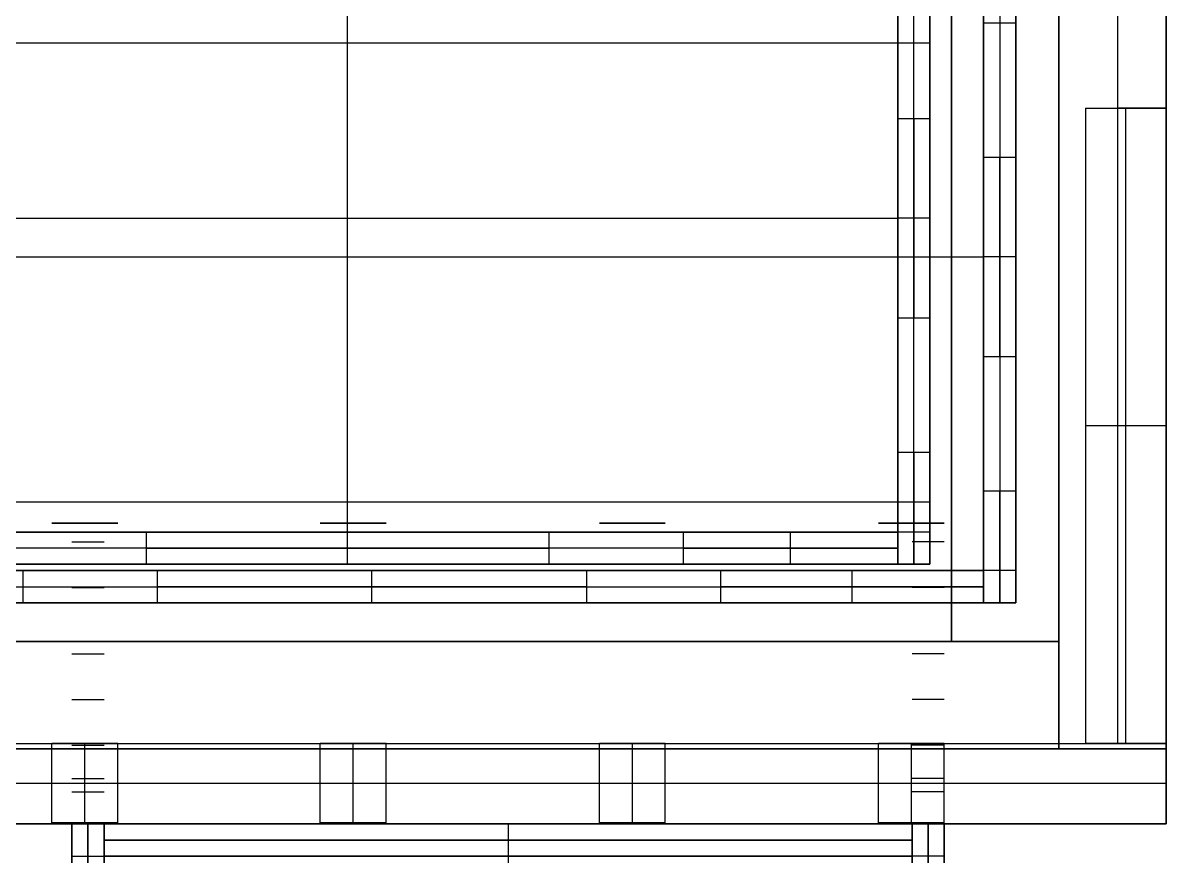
# Model space of a CAD drawing. Header units: millimetres. Extents: x 54 to 2208, y -253 to 13074.
# Drawn here: x 343 to 556, y -62 to 93.2 of the extents above; entities that cross this region are included whole.
import ezdxf

# ---------------------------------------------------------------- set-up
doc = ezdxf.new("R2010")
doc.units = ezdxf.units.MM
doc.header["$MEASUREMENT"] = 0
for name, color, linetype, true_color in [('Default', 178, 'Continuous', 0x000000), ('Drawers', 1, 'Continuous', 0xff0000), ('Hanging stuff', 5, 'Continuous', 0x0000ff), ('Little drawers', 15, 'Continuous', 0xa43730)]:
    doc.layers.add(name, color=color, linetype=linetype, true_color=true_color)

msp = doc.modelspace()

# ---------------------------------------------------------------- linework, layer by layer
at = {"layer": 'Default'}
for p, q in [((556, -56), (556, 544)), ((556, -56, 15), (556, 544, 15)), ((556, 544, 7.5), (556, -56, 7.5)), ((556, -56, 900), (556, 544, 900)), ((556, -56, 915), (556, 544, 915)), ((556, 544, 907.5), (556, -56, 907.5)), ((547, -41, 289), (547, 529, 289)), ((547, -41, 304), (547, 529, 304)), ((547, -41, 601), (547, 529, 601)), ((547, -41, 616), (547, 529, 616)), ((536, -42, 601), (536, 528, 601)), ((536, 528, 608.5), (536, -42, 608.5)), ((536, -42, 601), (536, 528, 601)), ((516, -22, 631), (516, 508, 631)), ((516, 508, 616), (516, -22, 616)), ((516, 508, 623.5), (516, -22, 623.5)), ((536, 508, 616), (536, -42, 616)), ((536, 508, 631), (536, -42, 631)), ((536, -42, 623.5), (536, 508, 623.5)), ((536, 508, 15), (536, -22, 15)), ((536, -22, 30), (536, 508, 30)), ((536, 508, 22.5), (536, -22, 22.5)), ((536, 508, 304), (536, -22, 304)), ((536, -22, 319), (536, 508, 319)), ((536, 508, 311.5), (536, -22, 311.5)), ((556, 508, 15), (556, -42, 15)), ((556, 508, 30), (556, -42, 30)), ((556, -42, 22.5), (556, 508, 22.5)), ((556, 508, 304), (556, -42, 304)), ((556, 508, 319), (556, -42, 319)), ((556, -42, 311.5), (556, 508, 311.5)), ((512, 4, 905), (512, 175, 905)), ((512, 4, 915), (512, 175, 915)), ((512, 4, 910), (512, 175, 910)), ((107, 89.5, 905), (512, 89.5, 905)), ((512, 89.5, 905), (512, 89.5, 915)), ((541, 77.35, 15), (556, 77.35, 15)), ((541, 77.35, 15), (541, -41, 15)), ((541, 77.35, 290), (547, 77.35, 290)), ((541, 77.35, 305), (547, 77.35, 305)), ((541, 77.35, 290), (541, -41, 290)), ((541, 77.35, 305), (541, -41, 305)), ((541, 77.35, 290), (541, 77.35, 15)), ((541, 77.35, 601), (547, 77.35, 601)), ((541, 77.35, 616), (547, 77.35, 616)), ((541, 77.35, 601), (541, -41, 601)), ((541, 77.35, 616), (541, -41, 616)), ((541, 77.35, 601), (541, 77.35, 305)), ((541, 77.35, 900), (556, 77.35, 900)), ((541, 77.35, 900), (541, -41, 900)), ((541, 77.35, 900), (541, 77.35, 616)), ((547, -41, 290), (547, 77.35, 290)), ((547, -41, 305), (547, 77.35, 305)), ((547, 77.35, 305), (547, 77.35, 290)), ((547, -41, 601), (547, 77.35, 601)), ((547, -41, 616), (547, 77.35, 616)), ((547, 77.35, 616), (547, 77.35, 601)), ((547, -41, 297.5), (547, 77.35, 297.5)), ((547, -41, 608.5), (547, 77.35, 608.5)), ((556, 77.35, 607.5), (547, 77.35, 607.5)), ((548.5, -41, 15), (548.5, 77.35, 15)), ((548.5, 77.35, 15), (548.5, 77.35, 900)), ((556, 77.35, 15), (556, -41, 15)), ((556, 77.35, 900), (556, -41, 900)), ((556, 77.35, 900), (556, 77.35, 15)), ((556, -41, 607.5), (556, 77.35, 607.5)), ((556, 62.35, 15), (556, -56, 15)), ((556, -56, 900), (556, 62.35, 900)), ((556, 62.35, 900), (556, 62.35, 15)), ((556, -56, 607.5), (556, 62.35, 607.5)), ((556, 18.17, 15), (541, 18.17, 15)), ((541, 18.17, 290), (541, 18.17, 15)), ((541, 18.17, 601), (541, 18.17, 305)), ((541, 18.17, 900), (541, 18.17, 616)), ((556, 18.17, 900), (556, 18.17, 15)), ((107, 4, 905), (512, 4, 905)), ((107, 4, 915), (512, 4, 915)), ((107, 4, 910), (512, 4, 910)), ((512, 4, 905), (512, 4, 915)), ((556, 3.17, 900), (556, 3.17, 15)), ((74, -22, 631), (516, -22, 631)), ((516, -22, 616), (74, -22, 616)), ((516, -22, 623.5), (74, -22, 623.5)), ((536, -22, 15), (94, -22, 15)), ((94, -22, 30), (536, -22, 30)), ((536, -22, 22.5), (94, -22, 22.5)), ((536, -22, 304), (94, -22, 304)), ((94, -22, 319), (536, -22, 319)), ((536, -22, 311.5), (94, -22, 311.5)), ((516, -22, 631), (516, -22, 616)), ((536, -22, 30), (536, -22, 15)), ((536, -22, 319), (536, -22, 304)), ((54, -42, 601), (536, -42, 601)), ((536, -42, 616), (54, -42, 616)), ((536, -42, 631), (54, -42, 631)), ((536, -42, 608.5), (54, -42, 608.5)), ((54, -42, 623.5), (536, -42, 623.5)), ((54, -42, 601), (536, -42, 601)), ((56, -41), (556, -41)), ((56, -41, 900), (556, -41, 900)), ((56, -41, 600), (556, -41, 600)), ((65, -41, 289), (547, -41, 289)), ((65, -41, 304), (547, -41, 304)), ((65, -41, 601), (547, -41, 601)), ((65, -41, 616), (547, -41, 616)), ((556, -42, 15), (74, -42, 15)), ((556, -42, 30), (74, -42, 30)), ((74, -42, 22.5), (556, -42, 22.5)), ((556, -42, 304), (74, -42, 304)), ((556, -42, 319), (74, -42, 319)), ((74, -42, 311.5), (556, -42, 311.5)), ((348.42, -41, 510.67), (360.67, -41, 510.67)), ((360.67, -41, 440.12), (348.42, -41, 440.12)), ((348.42, -41, 440.12), (348.42, -41, 510.67)), ((348.42, -56, 510.67), (348.42, -41, 510.67)), ((348.42, -56, 440.12), (348.42, -41, 440.12)), ((348.42, -41, 217.31), (360.67, -41, 217.31)), ((360.67, -41, 146.76), (348.42, -41, 146.76)), ((348.42, -41, 146.76), (348.42, -41, 217.31)), ((348.42, -56, 217.31), (348.42, -41, 217.31)), ((348.42, -56, 146.76), (348.42, -41, 146.76)), ((348.42, -41, 804.03), (360.67, -41, 804.03)), ((360.67, -41, 733.48), (348.42, -41, 733.48)), ((348.42, -41, 733.48), (348.42, -41, 804.03)), ((348.42, -56, 804.03), (348.42, -41, 804.03)), ((348.42, -56, 733.48), (348.42, -41, 733.48)), ((348.42, -56, 475.4), (348.42, -41, 475.4)), ((348.42, -56, 182.04), (348.42, -41, 182.04)), ((348.42, -56, 768.76), (348.42, -41, 768.76)), ((354.55, -56, 510.67), (354.55, -41, 510.67)), ((354.55, -56, 440.12), (354.55, -41, 440.12)), ((354.55, -56, 217.31), (354.55, -41, 217.31)), ((354.55, -56, 146.76), (354.55, -41, 146.76)), ((354.55, -56, 804.03), (354.55, -41, 804.03)), ((354.55, -56, 733.48), (354.55, -41, 733.48)), ((360.67, -41, 510.67), (360.67, -41, 440.12)), ((360.67, -56, 510.67), (360.67, -41, 510.67)), ((360.67, -56, 440.12), (360.67, -41, 440.12)), ((360.67, -41, 217.31), (360.67, -41, 146.76)), ((360.67, -56, 217.31), (360.67, -41, 217.31)), ((360.67, -56, 146.76), (360.67, -41, 146.76)), ((360.67, -41, 804.03), (360.67, -41, 733.48)), ((360.67, -56, 804.03), (360.67, -41, 804.03)), ((360.67, -56, 733.48), (360.67, -41, 733.48)), ((360.67, -56, 475.4), (360.67, -41, 475.4)), ((360.67, -56, 182.04), (360.67, -41, 182.04)), ((360.67, -56, 768.76), (360.67, -41, 768.76)), ((398.42, -41, 510.67), (410.67, -41, 510.67)), ((410.67, -41, 440.12), (398.42, -41, 440.12)), ((398.42, -41, 440.12), (398.42, -41, 510.67)), ((398.42, -56, 510.67), (398.42, -41, 510.67)), ((398.42, -56, 440.12), (398.42, -41, 440.12)), ((398.42, -41, 217.31), (410.67, -41, 217.31)), ((410.67, -41, 146.76), (398.42, -41, 146.76)), ((398.42, -41, 146.76), (398.42, -41, 217.31)), ((398.42, -56, 217.31), (398.42, -41, 217.31)), ((398.42, -56, 146.76), (398.42, -41, 146.76)), ((398.42, -41, 804.03), (410.67, -41, 804.03)), ((410.67, -41, 733.48), (398.42, -41, 733.48)), ((398.42, -41, 733.48), (398.42, -41, 804.03)), ((398.42, -56, 804.03), (398.42, -41, 804.03)), ((398.42, -56, 733.48), (398.42, -41, 733.48)), ((398.42, -56, 475.4), (398.42, -41, 475.4)), ((398.42, -56, 182.04), (398.42, -41, 182.04)), ((398.42, -56, 768.76), (398.42, -41, 768.76)), ((404.55, -56, 510.67), (404.55, -41, 510.67)), ((404.55, -56, 440.12), (404.55, -41, 440.12)), ((404.55, -56, 217.31), (404.55, -41, 217.31)), ((404.55, -56, 146.76), (404.55, -41, 146.76)), ((404.55, -56, 804.03), (404.55, -41, 804.03)), ((404.55, -56, 733.48), (404.55, -41, 733.48)), ((410.67, -41, 510.67), (410.67, -41, 440.12)), ((410.67, -56, 510.67), (410.67, -41, 510.67)), ((410.67, -56, 440.12), (410.67, -41, 440.12)), ((410.67, -41, 217.31), (410.67, -41, 146.76)), ((410.67, -56, 217.31), (410.67, -41, 217.31)), ((410.67, -56, 146.76), (410.67, -41, 146.76)), ((410.67, -41, 804.03), (410.67, -41, 733.48)), ((410.67, -56, 804.03), (410.67, -41, 804.03)), ((410.67, -56, 733.48), (410.67, -41, 733.48)), ((410.67, -56, 475.4), (410.67, -41, 475.4)), ((410.67, -56, 182.04), (410.67, -41, 182.04)), ((410.67, -56, 768.76), (410.67, -41, 768.76)), ((450.42, -41, 510.67), (462.67, -41, 510.67)), ((462.67, -41, 440.12), (450.42, -41, 440.12)), ((450.42, -41, 440.12), (450.42, -41, 510.67)), ((450.42, -56, 510.67), (450.42, -41, 510.67)), ((450.42, -56, 440.12), (450.42, -41, 440.12)), ((450.42, -41, 217.31), (462.67, -41, 217.31)), ((462.67, -41, 146.76), (450.42, -41, 146.76)), ((450.42, -41, 146.76), (450.42, -41, 217.31)), ((450.42, -56, 217.31), (450.42, -41, 217.31)), ((450.42, -56, 146.76), (450.42, -41, 146.76)), ((450.42, -41, 804.03), (462.67, -41, 804.03)), ((462.67, -41, 733.48), (450.42, -41, 733.48)), ((450.42, -41, 733.48), (450.42, -41, 804.03)), ((450.42, -56, 804.03), (450.42, -41, 804.03)), ((450.42, -56, 733.48), (450.42, -41, 733.48)), ((450.42, -56, 475.4), (450.42, -41, 475.4)), ((450.42, -56, 182.04), (450.42, -41, 182.04)), ((450.42, -56, 768.76), (450.42, -41, 768.76)), ((456.55, -56, 510.67), (456.55, -41, 510.67)), ((456.55, -56, 440.12), (456.55, -41, 440.12)), ((456.55, -56, 217.31), (456.55, -41, 217.31)), ((456.55, -56, 146.76), (456.55, -41, 146.76)), ((456.55, -56, 804.03), (456.55, -41, 804.03)), ((456.55, -56, 733.48), (456.55, -41, 733.48)), ((462.67, -41, 510.67), (462.67, -41, 440.12)), ((462.67, -56, 510.67), (462.67, -41, 510.67)), ((462.67, -56, 440.12), (462.67, -41, 440.12)), ((462.67, -41, 217.31), (462.67, -41, 146.76)), ((462.67, -56, 217.31), (462.67, -41, 217.31)), ((462.67, -56, 146.76), (462.67, -41, 146.76)), ((462.67, -41, 804.03), (462.67, -41, 733.48)), ((462.67, -56, 804.03), (462.67, -41, 804.03)), ((462.67, -56, 733.48), (462.67, -41, 733.48)), ((462.67, -56, 475.4), (462.67, -41, 475.4)), ((462.67, -56, 182.04), (462.67, -41, 182.04)), ((462.67, -56, 768.76), (462.67, -41, 768.76)), ((502.42, -41, 510.67), (514.67, -41, 510.67)), ((514.67, -41, 440.12), (502.42, -41, 440.12)), ((502.42, -41, 440.12), (502.42, -41, 510.67)), ((502.42, -56, 510.67), (502.42, -41, 510.67)), ((502.42, -56, 440.12), (502.42, -41, 440.12)), ((502.42, -41, 217.31), (514.67, -41, 217.31)), ((514.67, -41, 146.76), (502.42, -41, 146.76)), ((502.42, -41, 146.76), (502.42, -41, 217.31)), ((502.42, -56, 217.31), (502.42, -41, 217.31)), ((502.42, -56, 146.76), (502.42, -41, 146.76)), ((502.42, -41, 804.03), (514.67, -41, 804.03)), ((514.67, -41, 733.48), (502.42, -41, 733.48)), ((502.42, -41, 733.48), (502.42, -41, 804.03)), ((502.42, -56, 804.03), (502.42, -41, 804.03)), ((502.42, -56, 733.48), (502.42, -41, 733.48)), ((502.42, -56, 475.4), (502.42, -41, 475.4)), ((502.42, -56, 182.04), (502.42, -41, 182.04)), ((502.42, -56, 768.76), (502.42, -41, 768.76)), ((508.55, -56, 510.67), (508.55, -41, 510.67)), ((508.55, -56, 440.12), (508.55, -41, 440.12)), ((508.55, -56, 217.31), (508.55, -41, 217.31)), ((508.55, -56, 146.76), (508.55, -41, 146.76)), ((508.55, -56, 804.03), (508.55, -41, 804.03)), ((508.55, -56, 733.48), (508.55, -41, 733.48)), ((514.67, -41, 510.67), (514.67, -41, 440.12)), ((514.67, -56, 510.67), (514.67, -41, 510.67)), ((514.67, -56, 440.12), (514.67, -41, 440.12)), ((514.67, -41, 217.31), (514.67, -41, 146.76)), ((514.67, -56, 217.31), (514.67, -41, 217.31)), ((514.67, -56, 146.76), (514.67, -41, 146.76)), ((514.67, -41, 804.03), (514.67, -41, 733.48)), ((514.67, -56, 804.03), (514.67, -41, 804.03)), ((514.67, -56, 733.48), (514.67, -41, 733.48)), ((514.67, -56, 475.4), (514.67, -41, 475.4)), ((514.67, -56, 182.04), (514.67, -41, 182.04)), ((514.67, -56, 768.76), (514.67, -41, 768.76)), ((536, -42, 616), (536, -42, 601)), ((536, -42, 631), (536, -42, 616)), ((556, -41, 15), (541, -41, 15)), ((541, -41, 15), (541, -41, 290)), ((541, -41, 290), (547, -41, 290)), ((541, -41, 305), (547, -41, 305)), ((541, -41, 305), (541, -41, 601)), ((541, -41, 601), (547, -41, 601)), ((541, -41, 616), (547, -41, 616)), ((541, -41, 616), (541, -41, 900)), ((556, -41, 900), (541, -41, 900)), ((547, -41, 289), (547, -41, 304)), ((547, -41, 601), (547, -41, 616)), ((547, -41, 290), (547, -41, 305)), ((547, -41, 601), (547, -41, 616)), ((556, -41, 607.5), (547, -41, 607.5)), ((548.5, -41, 900), (548.5, -41, 15)), ((556, -41), (556, -56)), ((556, -41), (556, -41, 900)), ((556, -56, 900), (556, -41, 900)), ((556, -56, 600), (556, -41, 600)), ((556, -41, 15), (556, -41, 900)), ((556, -42, 30), (556, -42, 15)), ((556, -42, 319), (556, -42, 304)), ((556, -48.5), (56, -48.5)), ((556, -48.5, 900), (556, -48.5)), ((56, -56), (556, -56)), ((56, -56, 15), (556, -56, 15)), ((556, -56, 7.5), (56, -56, 7.5)), ((56, -56), (556, -56)), ((56, -56, 900), (556, -56, 900)), ((56, -56, 600), (556, -56, 600)), ((56, -56, 900), (556, -56, 900)), ((56, -56, 915), (556, -56, 915)), ((556, -56, 907.5), (56, -56, 907.5)), ((348.42, -55.8, 510.67), (360.67, -55.8, 510.67)), ((360.67, -55.8, 440.12), (348.42, -55.8, 440.12)), ((348.42, -55.8, 440.12), (348.42, -55.8, 510.67)), ((348.42, -55.8, 217.31), (360.67, -55.8, 217.31)), ((360.67, -55.8, 146.76), (348.42, -55.8, 146.76)), ((348.42, -55.8, 146.76), (348.42, -55.8, 217.31)), ((348.42, -55.8, 804.03), (360.67, -55.8, 804.03)), ((360.67, -55.8, 733.48), (348.42, -55.8, 733.48)), ((348.42, -55.8, 733.48), (348.42, -55.8, 804.03)), ((348.42, -56, 510.67), (360.67, -56, 510.67)), ((360.67, -56, 440.12), (348.42, -56, 440.12)), ((348.42, -56, 440.12), (348.42, -56, 510.67)), ((348.42, -56, 217.31), (360.67, -56, 217.31)), ((360.67, -56, 146.76), (348.42, -56, 146.76)), ((348.42, -56, 146.76), (348.42, -56, 217.31)), ((348.42, -56, 804.03), (360.67, -56, 804.03)), ((360.67, -56, 733.48), (348.42, -56, 733.48)), ((348.42, -56, 733.48), (348.42, -56, 804.03)), ((360.67, -55.8, 510.67), (360.67, -55.8, 440.12)), ((360.67, -55.8, 217.31), (360.67, -55.8, 146.76)), ((360.67, -55.8, 804.03), (360.67, -55.8, 733.48)), ((360.67, -56, 510.67), (360.67, -56, 440.12)), ((360.67, -56, 217.31), (360.67, -56, 146.76)), ((360.67, -56, 804.03), (360.67, -56, 733.48)), ((398.42, -55.8, 510.67), (410.67, -55.8, 510.67)), ((410.67, -55.8, 440.12), (398.42, -55.8, 440.12)), ((398.42, -55.8, 440.12), (398.42, -55.8, 510.67)), ((398.42, -55.8, 217.31), (410.67, -55.8, 217.31)), ((410.67, -55.8, 146.76), (398.42, -55.8, 146.76)), ((398.42, -55.8, 146.76), (398.42, -55.8, 217.31)), ((398.42, -55.8, 804.03), (410.67, -55.8, 804.03)), ((410.67, -55.8, 733.48), (398.42, -55.8, 733.48)), ((398.42, -55.8, 733.48), (398.42, -55.8, 804.03)), ((398.42, -56, 510.67), (410.67, -56, 510.67)), ((410.67, -56, 440.12), (398.42, -56, 440.12)), ((398.42, -56, 440.12), (398.42, -56, 510.67)), ((398.42, -56, 217.31), (410.67, -56, 217.31)), ((410.67, -56, 146.76), (398.42, -56, 146.76)), ((398.42, -56, 146.76), (398.42, -56, 217.31)), ((398.42, -56, 804.03), (410.67, -56, 804.03)), ((410.67, -56, 733.48), (398.42, -56, 733.48)), ((398.42, -56, 733.48), (398.42, -56, 804.03)), ((410.67, -55.8, 510.67), (410.67, -55.8, 440.12)), ((410.67, -55.8, 217.31), (410.67, -55.8, 146.76)), ((410.67, -55.8, 804.03), (410.67, -55.8, 733.48)), ((410.67, -56, 510.67), (410.67, -56, 440.12)), ((410.67, -56, 217.31), (410.67, -56, 146.76)), ((410.67, -56, 804.03), (410.67, -56, 733.48)), ((450.42, -55.8, 510.67), (462.67, -55.8, 510.67)), ((462.67, -55.8, 440.12), (450.42, -55.8, 440.12)), ((450.42, -55.8, 440.12), (450.42, -55.8, 510.67)), ((450.42, -55.8, 217.31), (462.67, -55.8, 217.31)), ((462.67, -55.8, 146.76), (450.42, -55.8, 146.76)), ((450.42, -55.8, 146.76), (450.42, -55.8, 217.31)), ((450.42, -55.8, 804.03), (462.67, -55.8, 804.03)), ((462.67, -55.8, 733.48), (450.42, -55.8, 733.48)), ((450.42, -55.8, 733.48), (450.42, -55.8, 804.03)), ((450.42, -56, 510.67), (462.67, -56, 510.67)), ((462.67, -56, 440.12), (450.42, -56, 440.12)), ((450.42, -56, 440.12), (450.42, -56, 510.67)), ((450.42, -56, 217.31), (462.67, -56, 217.31)), ((462.67, -56, 146.76), (450.42, -56, 146.76)), ((450.42, -56, 146.76), (450.42, -56, 217.31)), ((450.42, -56, 804.03), (462.67, -56, 804.03)), ((462.67, -56, 733.48), (450.42, -56, 733.48)), ((450.42, -56, 733.48), (450.42, -56, 804.03)), ((462.67, -55.8, 510.67), (462.67, -55.8, 440.12)), ((462.67, -55.8, 217.31), (462.67, -55.8, 146.76)), ((462.67, -55.8, 804.03), (462.67, -55.8, 733.48)), ((462.67, -56, 510.67), (462.67, -56, 440.12)), ((462.67, -56, 217.31), (462.67, -56, 146.76)), ((462.67, -56, 804.03), (462.67, -56, 733.48)), ((502.42, -55.8, 510.67), (514.67, -55.8, 510.67)), ((514.67, -55.8, 440.12), (502.42, -55.8, 440.12)), ((502.42, -55.8, 440.12), (502.42, -55.8, 510.67)), ((502.42, -55.8, 217.31), (514.67, -55.8, 217.31)), ((514.67, -55.8, 146.76), (502.42, -55.8, 146.76)), ((502.42, -55.8, 146.76), (502.42, -55.8, 217.31)), ((502.42, -55.8, 804.03), (514.67, -55.8, 804.03)), ((514.67, -55.8, 733.48), (502.42, -55.8, 733.48)), ((502.42, -55.8, 733.48), (502.42, -55.8, 804.03)), ((502.42, -56, 510.67), (514.67, -56, 510.67)), ((514.67, -56, 440.12), (502.42, -56, 440.12)), ((502.42, -56, 440.12), (502.42, -56, 510.67)), ((502.42, -56, 217.31), (514.67, -56, 217.31)), ((514.67, -56, 146.76), (502.42, -56, 146.76)), ((502.42, -56, 146.76), (502.42, -56, 217.31)), ((502.42, -56, 804.03), (514.67, -56, 804.03)), ((514.67, -56, 733.48), (502.42, -56, 733.48)), ((502.42, -56, 733.48), (502.42, -56, 804.03)), ((514.67, -55.8, 510.67), (514.67, -55.8, 440.12)), ((514.67, -55.8, 217.31), (514.67, -55.8, 146.76)), ((514.67, -55.8, 804.03), (514.67, -55.8, 733.48)), ((514.67, -56, 510.67), (514.67, -56, 440.12)), ((514.67, -56, 217.31), (514.67, -56, 146.76)), ((514.67, -56, 804.03), (514.67, -56, 733.48)), ((556, -56, 15), (556, -56)), ((556, -56), (556, -56, 900)), ((556, -56, 15), (556, -56, 900)), ((556, -56, 915), (556, -56, 900))]:
    msp.add_line(p, q, dxfattribs=at)
for points in [[(56, 544), (56, -56), (556, -56), (556, 544)], [(56, 544), (56, -56), (556, -56), (556, 544)], [(54, -42), (536, -42), (536, 528), (54, 528)]]:
    msp.add_lwpolyline(points, close=True, dxfattribs=at)
at = {"layer": 'Default', "extrusion": (1, 0, 0)}
for points in [[(544, 900), (544, 0), (-56, 0), (-56, 900)], [(-56, 900), (-56, 15), (62.35, 15), (62.35, 900)]]:
    msp.add_lwpolyline(points, dxfattribs=at)
at = {"layer": 'Default', "extrusion": (0, 1, 0)}
for points in [[(-348.42, 510.67), (-360.67, 510.67), (-360.67, 440.12), (-348.42, 440.12)], [(-348.42, 217.31), (-360.67, 217.31), (-360.67, 146.76), (-348.42, 146.76)], [(-348.42, 804.03), (-360.67, 804.03), (-360.67, 733.48), (-348.42, 733.48)], [(-398.42, 510.67), (-410.67, 510.67), (-410.67, 440.12), (-398.42, 440.12)], [(-398.42, 217.31), (-410.67, 217.31), (-410.67, 146.76), (-398.42, 146.76)], [(-398.42, 804.03), (-410.67, 804.03), (-410.67, 733.48), (-398.42, 733.48)], [(-450.42, 510.67), (-462.67, 510.67), (-462.67, 440.12), (-450.42, 440.12)], [(-450.42, 217.31), (-462.67, 217.31), (-462.67, 146.76), (-450.42, 146.76)], [(-450.42, 804.03), (-462.67, 804.03), (-462.67, 733.48), (-450.42, 733.48)], [(-502.42, 510.67), (-514.67, 510.67), (-514.67, 440.12), (-502.42, 440.12)], [(-502.42, 217.31), (-514.67, 217.31), (-514.67, 146.76), (-502.42, 146.76)], [(-502.42, 804.03), (-514.67, 804.03), (-514.67, 733.48), (-502.42, 733.48)]]:
    msp.add_lwpolyline(points, close=True, dxfattribs=at)
at = {"layer": 'Drawers'}
for p, q in [((525, 114.09, 113.81), (525, -14.82, 113.81)), ((525, 114.09, 402.81), (525, -14.82, 402.81)), ((528, -14.82, 113.81), (528, 114.09, 113.81)), ((528, 114.09, 15), (528, 93.21, 15)), ((528, -14.82, 402.81), (528, 114.09, 402.81)), ((528, 114.09, 304), (528, 93.21, 304)), ((522, 108.09, 15), (522, 93.21, 15)), ((522, 108.09, 21), (522, 93.21, 21)), ((522, -8.82, 113.81), (522, 108.09, 113.81)), ((522, -8.82, 64.41), (522, 108.09, 64.41)), ((522, 108.09, 304), (522, 93.21, 304)), ((522, 108.09, 310), (522, 93.21, 310)), ((522, -8.82, 402.81), (522, 108.09, 402.81)), ((522, -8.82, 353.41), (522, 108.09, 353.41)), ((528, -8.82, 64.41), (528, 108.09, 64.41)), ((528, -8.82, 353.41), (528, 108.09, 353.41)), ((522, 93.21, 15), (528, 93.21, 15)), ((522, 93.21, 21), (522, 68.21, 21)), ((522, 93.21, 304), (528, 93.21, 304)), ((522, 93.21, 310), (522, 68.21, 310)), ((528, 93.21, 15), (528, 68.21, 15)), ((528, 93.21, 15), (528, 93.21, 21)), ((528, 93.21, 21), (528, 68.21, 21)), ((528, 68.21, 18), (528, 93.21, 18)), ((528, 93.21, 304), (528, 68.21, 304)), ((528, 93.21, 304), (528, 93.21, 310)), ((528, 93.21, 310), (528, 68.21, 310)), ((528, 68.21, 307), (528, 93.21, 307)), ((528, 80.71, 15), (528, 80.71, 21)), ((528, 80.71, 304), (528, 80.71, 310)), ((522, 68.21, 15), (522, 31.06, 15)), ((522, 68.21, 15), (528, 68.21, 15)), ((522, 68.21, 21), (522, 31.06, 21)), ((522, 68.21, 304), (522, 31.06, 304)), ((522, 68.21, 304), (528, 68.21, 304)), ((522, 68.21, 310), (522, 31.06, 310)), ((525, 31.06, 15), (525, 68.21, 15)), ((525, 31.06, 304), (525, 68.21, 304)), ((528, 68.21, 21), (528, 68.21, 15)), ((528, 68.21, 15), (528, 31.06, 15)), ((528, 68.21, 310), (528, 68.21, 304)), ((528, 68.21, 304), (528, 31.06, 304)), ((100, 49.64, 15), (522, 49.64, 15)), ((100, 49.64, 21), (522, 49.64, 21)), ((100, 49.64, 304), (522, 49.64, 304)), ((100, 49.64, 310), (522, 49.64, 310)), ((528, 49.64, 15), (522, 49.64, 15)), ((528, 49.64, 113.81), (522, 49.64, 113.81)), ((522, 49.64, 21), (522, 49.64, 113.81)), ((528, 49.64, 304), (522, 49.64, 304)), ((528, 49.64, 402.81), (522, 49.64, 402.81)), ((522, 49.64, 310), (522, 49.64, 402.81)), ((528, 49.64, 15), (528, 49.64, 113.81)), ((528, 49.64, 304), (528, 49.64, 402.81)), ((522, 31.06, 15), (528, 31.06, 15)), ((522, 31.06, 21), (522, 6.06, 21)), ((522, 31.06, 304), (528, 31.06, 304)), ((522, 31.06, 310), (522, 6.06, 310)), ((528, 31.06, 15), (528, 6.06, 15)), ((528, 31.06, 15), (528, 31.06, 21)), ((528, 31.06, 21), (528, 6.06, 21)), ((528, 6.06, 18), (528, 31.06, 18)), ((528, 31.06, 304), (528, 6.06, 304)), ((528, 31.06, 304), (528, 31.06, 310)), ((528, 31.06, 310), (528, 6.06, 310)), ((528, 6.06, 307), (528, 31.06, 307)), ((528, 18.56, 15), (528, 18.56, 21)), ((528, 18.56, 304), (528, 18.56, 310)), ((522, 6.06, 15), (522, -8.82, 15)), ((522, 6.06, 15), (528, 6.06, 15)), ((522, 6.06, 21), (522, -8.82, 21)), ((522, 6.06, 304), (522, -8.82, 304)), ((522, 6.06, 304), (528, 6.06, 304)), ((522, 6.06, 310), (522, -8.82, 310)), ((525, -14.82, 15), (525, 6.06, 15)), ((525, -14.82, 304), (525, 6.06, 304)), ((528, 6.06, 21), (528, 6.06, 15)), ((528, 6.06, 15), (528, -14.82, 15)), ((528, 6.06, 310), (528, 6.06, 304)), ((528, 6.06, 304), (528, -14.82, 304)), ((522, -8.82, 113.81), (100, -8.82, 113.81)), ((100, -8.82, 64.41), (522, -8.82, 64.41)), ((522, -8.82, 402.81), (100, -8.82, 402.81)), ((100, -8.82, 353.41), (522, -8.82, 353.41)), ((281, -8.82, 15), (343, -8.82, 15)), ((343, -8.82, 21), (281, -8.82, 21)), ((281, -8.82, 304), (343, -8.82, 304)), ((343, -8.82, 310), (281, -8.82, 310)), ((343, -8.82, 15), (343, -14.82, 15)), ((343, -8.82, 21), (368, -8.82, 21)), ((343, -8.82, 304), (343, -14.82, 304)), ((343, -8.82, 310), (368, -8.82, 310)), ((368, -8.82, 15), (368, -14.82, 15)), ((368, -8.82, 15), (448, -8.82, 15)), ((448, -8.82, 21), (368, -8.82, 21)), ((368, -8.82, 304), (368, -14.82, 304)), ((368, -8.82, 304), (448, -8.82, 304)), ((448, -8.82, 310), (368, -8.82, 310)), ((408, -14.82, 15), (408, -8.82, 15)), ((408, -14.82, 304), (408, -8.82, 304)), ((448, -8.82, 15), (448, -14.82, 15)), ((448, -8.82, 21), (473, -8.82, 21)), ((448, -8.82, 304), (448, -14.82, 304)), ((448, -8.82, 310), (473, -8.82, 310)), ((473, -8.82, 15), (473, -14.82, 15)), ((473, -8.82, 15), (522, -8.82, 15)), ((522, -8.82, 21), (473, -8.82, 21)), ((473, -8.82, 304), (473, -14.82, 304)), ((473, -8.82, 304), (522, -8.82, 304)), ((522, -8.82, 310), (473, -8.82, 310)), ((497.5, -14.82, 15), (497.5, -8.82, 15)), ((497.5, -14.82, 304), (497.5, -8.82, 304)), ((522, -8.82, 15), (522, -14.82, 15)), ((522, -8.82, 79.91), (522, -8.82, 113.81)), ((522, -14.82, 113.81), (522, -8.82, 113.81)), ((522, -8.82, 54.91), (522, -8.82, 79.91)), ((522, -8.82, 21), (522, -8.82, 54.91)), ((528, -8.82, 15), (522, -8.82, 15)), ((522, -8.82, 304), (522, -14.82, 304)), ((522, -8.82, 368.91), (522, -8.82, 402.81)), ((522, -14.82, 402.81), (522, -8.82, 402.81)), ((522, -8.82, 343.91), (522, -8.82, 368.91)), ((522, -8.82, 310), (522, -8.82, 343.91)), ((528, -8.82, 304), (522, -8.82, 304)), ((528, -14.82, 54.91), (528, -8.82, 54.91)), ((528, -8.82, 54.91), (528, -8.82, 79.91)), ((528, -8.82, 79.91), (528, -14.82, 79.91)), ((528, -14.82, 67.41), (528, -8.82, 67.41)), ((528, -14.82, 343.91), (528, -8.82, 343.91)), ((528, -8.82, 343.91), (528, -8.82, 368.91)), ((528, -8.82, 368.91), (528, -14.82, 368.91)), ((528, -14.82, 356.41), (528, -8.82, 356.41)), ((100, -11.82, 113.81), (522, -11.82, 113.81)), ((100, -11.82, 402.81), (522, -11.82, 402.81)), ((448, -11.82, 15), (368, -11.82, 15)), ((448, -11.82, 304), (368, -11.82, 304)), ((522, -11.82, 15), (473, -11.82, 15)), ((522, -11.82, 304), (473, -11.82, 304)), ((528, -11.82, 79.91), (528, -11.82, 54.91)), ((528, -11.82, 368.91), (528, -11.82, 343.91)), ((94, -14.82, 64.41), (528, -14.82, 64.41)), ((94, -14.82, 353.41), (528, -14.82, 353.41)), ((522, -14.82, 113.81), (100, -14.82, 113.81)), ((522, -14.82, 402.81), (100, -14.82, 402.81)), ((281, -14.82, 15), (343, -14.82, 15)), ((281, -14.82, 304), (343, -14.82, 304)), ((368, -14.82, 15), (343, -14.82, 15)), ((343, -14.82, 21), (368, -14.82, 21)), ((343, -14.82, 15), (343, -14.82, 21)), ((343, -14.82, 18), (368, -14.82, 18)), ((368, -14.82, 304), (343, -14.82, 304)), ((343, -14.82, 310), (368, -14.82, 310)), ((343, -14.82, 304), (343, -14.82, 310)), ((343, -14.82, 307), (368, -14.82, 307)), ((355.5, -14.82, 15), (355.5, -14.82, 21)), ((355.5, -14.82, 304), (355.5, -14.82, 310)), ((368, -14.82, 21), (368, -14.82, 15)), ((368, -14.82, 15), (448, -14.82, 15)), ((368, -14.82, 310), (368, -14.82, 304)), ((368, -14.82, 304), (448, -14.82, 304)), ((473, -14.82, 15), (448, -14.82, 15)), ((448, -14.82, 21), (473, -14.82, 21)), ((448, -14.82, 15), (448, -14.82, 21)), ((448, -14.82, 18), (473, -14.82, 18)), ((473, -14.82, 304), (448, -14.82, 304)), ((448, -14.82, 310), (473, -14.82, 310)), ((448, -14.82, 304), (448, -14.82, 310)), ((448, -14.82, 307), (473, -14.82, 307)), ((460.5, -14.82, 15), (460.5, -14.82, 21)), ((460.5, -14.82, 304), (460.5, -14.82, 310)), ((473, -14.82, 21), (473, -14.82, 15)), ((473, -14.82, 15), (522, -14.82, 15)), ((473, -14.82, 310), (473, -14.82, 304)), ((473, -14.82, 304), (522, -14.82, 304)), ((522, -14.82, 79.91), (522, -14.82, 113.81)), ((522, -14.82, 79.91), (528, -14.82, 79.91)), ((522, -14.82, 54.91), (528, -14.82, 54.91)), ((522, -14.82, 15), (522, -14.82, 54.91)), ((522, -14.82, 15), (528, -14.82, 15)), ((522, -14.82, 113.81), (528, -14.82, 113.81)), ((528, -14.82, 21), (522, -14.82, 21)), ((528, -14.82, 96.86), (522, -14.82, 96.86)), ((522, -14.82, 368.91), (522, -14.82, 402.81)), ((522, -14.82, 368.91), (528, -14.82, 368.91)), ((522, -14.82, 343.91), (528, -14.82, 343.91)), ((522, -14.82, 304), (522, -14.82, 343.91)), ((522, -14.82, 304), (528, -14.82, 304)), ((522, -14.82, 402.81), (528, -14.82, 402.81)), ((528, -14.82, 310), (522, -14.82, 310)), ((528, -14.82, 385.86), (522, -14.82, 385.86)), ((525, -14.82, 54.91), (525, -14.82, 15)), ((525, -14.82, 113.81), (525, -14.82, 79.91)), ((525, -14.82, 343.91), (525, -14.82, 304)), ((525, -14.82, 402.81), (525, -14.82, 368.91)), ((528, -14.82, 54.91), (528, -14.82, 79.91)), ((528, -14.82, 79.91), (528, -14.82, 113.81)), ((528, -14.82, 15), (528, -14.82, 54.91)), ((528, -14.82, 343.91), (528, -14.82, 368.91)), ((528, -14.82, 368.91), (528, -14.82, 402.81)), ((528, -14.82, 304), (528, -14.82, 343.91))]:
    msp.add_line(p, q, dxfattribs=at)
at = {"layer": 'Hanging stuff'}
for p, q in [((556, 545, 900), (556, -56, 900)), ((536, 528, 900), (536, -41, 900)), ((352.12, -3.47, 188.7), (358.12, -3.47, 188.7)), ((352.12, -3.47, 135.13), (358.12, -3.47, 135.13)), ((514.67, -3.47, 188.7), (508.67, -3.47, 188.7)), ((514.67, -3.47, 135.13), (508.67, -3.47, 135.13)), ((352.12, -11.97, 197.19), (358.12, -11.97, 197.19)), ((352.12, -11.97, 126.64), (358.12, -11.97, 126.64)), ((514.67, -11.97, 197.19), (508.67, -11.97, 197.19)), ((514.67, -11.97, 126.64), (508.67, -11.97, 126.64)), ((352.12, -24.33, 126.64), (358.12, -24.33, 126.64)), ((514.67, -24.33, 126.64), (508.67, -24.33, 126.64)), ((352.12, -32.83, 135.13), (358.12, -32.83, 135.13)), ((352.12, -32.83, 144.92), (358.12, -32.83, 144.92)), ((514.67, -32.83, 135.13), (508.67, -32.83, 135.13)), ((514.67, -32.83, 144.92), (508.67, -32.83, 144.92)), ((71, -41, 900), (536, -41, 900)), ((352.12, -41.32, 153.42), (358.12, -41.32, 153.42)), ((514.67, -41.32, 153.42), (508.67, -41.32, 153.42)), ((352.12, -47.51, 153.42), (358.12, -47.51, 153.42)), ((514.67, -47.51, 153.42), (508.67, -47.51, 153.42)), ((352.12, -50, 197.19), (358.12, -50, 197.19)), ((514.67, -50, 197.19), (508.67, -50, 197.19)), ((556, -56, 900), (56, -56, 900)), ((352.12, -56, 155.19), (352.12, -56, 167.19)), ((352.12, -56, 125.19), (358.12, -56, 125.19)), ((352.12, -56, 113.19), (352.12, -56, 125.19)), ((352.12, -56, 113.19), (358.12, -56, 113.19)), ((352.12, -56, 88.64), (358.12, -56, 88.64)), ((352.12, -56, 76.64), (352.12, -56, 88.64)), ((352.12, -56, 76.64), (358.12, -56, 76.64)), ((352.12, -56, 76.64), (352.12, -62, 76.64)), ((352.12, -62, 88.64), (352.12, -56, 88.64)), ((352.12, -56, 113.19), (352.12, -62, 113.19)), ((352.12, -62, 125.19), (352.12, -56, 125.19)), ((352.12, -62, 155.19), (352.12, -56, 155.19)), ((352.12, -62, 167.19), (352.12, -56, 167.19)), ((352.12, -56, 197.19), (352.12, -218.55, 197.19)), ((352.12, -56, 197.19), (358.12, -56, 197.19)), ((352.12, -56, 88.64), (352.12, -56, 113.19)), ((352.12, -56, 46.64), (352.12, -56, 76.64)), ((352.12, -218.55, 46.64), (352.12, -56, 46.64)), ((352.12, -56, 46.64), (358.12, -56, 46.64)), ((352.12, -56, 82.64), (352.12, -62, 82.64)), ((352.12, -56, 119.19), (352.12, -62, 119.19)), ((352.12, -56, 161.19), (352.12, -62, 161.19)), ((352.12, -56, 121.92), (514.67, -56, 121.92)), ((352.12, -56, 144.92), (358.12, -56, 144.92)), ((352.12, -56, 100.92), (358.12, -56, 100.92)), ((352.12, -56, 61.64), (358.12, -56, 61.64)), ((355.12, -56, 113.19), (355.12, -56, 88.64)), ((355.12, -56, 76.64), (355.12, -56, 46.64)), ((355.12, -56, 46.64), (355.12, -218.55, 46.64)), ((355.12, -218.55, 197.19), (355.12, -56, 197.19)), ((358.12, -56, 197.19), (508.67, -56, 197.19)), ((358.12, -56, 167.19), (358.12, -56, 197.19)), ((358.12, -56, 125.19), (358.12, -56, 144.92)), ((358.12, -56, 88.64), (358.12, -56, 113.19)), ((358.12, -56, 46.64), (358.12, -56, 76.64)), ((508.67, -56, 46.64), (358.12, -56, 46.64)), ((358.12, -62, 46.64), (358.12, -56, 46.64)), ((358.12, -56, 197.19), (358.12, -62, 197.19)), ((358.12, -56, 155.19), (358.12, -56, 167.19)), ((358.12, -56, 144.92), (358.12, -56, 155.19)), ((400.12, -56, 53.74), (388.12, -56, 53.74)), ((388.12, -56, 53.74), (388.12, -56, 59.74)), ((388.12, -56, 59.74), (400.12, -56, 59.74)), ((400.12, -56, 56.74), (388.12, -56, 56.74)), ((394.12, -56, 53.74), (394.12, -56, 59.74)), ((400.12, -56, 59.74), (400.12, -56, 53.74)), ((442.12, -56, 53.74), (430.12, -56, 53.74)), ((430.12, -56, 53.74), (430.12, -56, 59.74)), ((430.12, -56, 59.74), (442.12, -56, 59.74)), ((442.12, -56, 56.74), (430.12, -56, 56.74)), ((433.4, -56, 46.64), (433.4, -62, 46.64)), ((433.4, -56, 197.19), (433.4, -62, 197.19)), ((433.4, -56, 197.19), (433.4, -56, 59.74)), ((433.4, -56, 53.74), (433.4, -56, 46.64)), ((436.12, -56, 53.74), (436.12, -56, 59.74)), ((442.12, -56, 59.74), (442.12, -56, 53.74)), ((478.67, -56, 53.74), (466.67, -56, 53.74)), ((466.67, -56, 53.74), (466.67, -56, 59.74)), ((466.67, -56, 59.74), (478.67, -56, 59.74)), ((478.67, -56, 56.74), (466.67, -56, 56.74)), ((472.67, -56, 53.74), (472.67, -56, 59.74)), ((478.67, -56, 59.74), (478.67, -56, 53.74)), ((514.67, -56, 88.64), (508.67, -56, 88.64)), ((508.67, -56, 88.64), (508.67, -56, 113.19)), ((514.67, -56, 113.19), (508.67, -56, 113.19)), ((514.67, -56, 125.19), (508.67, -56, 125.19)), ((508.67, -56, 144.92), (508.67, -56, 155.19)), ((508.67, -56, 167.19), (508.67, -56, 197.19)), ((508.67, -56, 46.64), (508.67, -56, 76.64)), ((514.67, -56, 76.64), (508.67, -56, 76.64)), ((508.67, -62, 46.64), (508.67, -56, 46.64)), ((508.67, -56, 197.19), (508.67, -62, 197.19)), ((514.67, -56, 197.19), (508.67, -56, 197.19)), ((514.67, -56, 46.64), (508.67, -56, 46.64)), ((508.67, -56, 155.19), (508.67, -56, 167.19)), ((508.67, -56, 125.19), (508.67, -56, 144.92)), ((514.67, -56, 144.92), (508.67, -56, 144.92)), ((514.67, -56, 100.92), (508.67, -56, 100.92)), ((514.67, -56, 61.64), (508.67, -56, 61.64)), ((511.67, -56, 113.19), (511.67, -56, 88.64)), ((511.67, -56, 76.64), (511.67, -56, 46.64)), ((511.67, -56, 46.64), (511.67, -218.55, 46.64)), ((511.67, -218.55, 197.19), (511.67, -56, 197.19)), ((514.67, -56, 125.19), (514.67, -56, 113.19)), ((514.67, -56, 155.19), (514.67, -56, 167.19)), ((514.67, -56, 88.64), (514.67, -56, 76.64)), ((514.67, -62, 88.64), (514.67, -56, 88.64)), ((514.67, -56, 76.64), (514.67, -62, 76.64)), ((514.67, -56, 167.19), (514.67, -62, 167.19)), ((514.67, -62, 155.19), (514.67, -56, 155.19)), ((514.67, -62, 125.19), (514.67, -56, 125.19)), ((514.67, -56, 113.19), (514.67, -62, 113.19)), ((514.67, -56, 197.19), (514.67, -218.55, 197.19)), ((514.67, -56, 88.64), (514.67, -56, 113.19)), ((514.67, -56, 46.64), (514.67, -56, 76.64)), ((514.67, -218.55, 46.64), (514.67, -56, 46.64)), ((514.67, -56, 82.64), (514.67, -62, 82.64)), ((514.67, -56, 161.19), (514.67, -62, 161.19)), ((514.67, -56, 119.19), (514.67, -62, 119.19)), ((352.12, -59, 88.64), (352.12, -59, 76.64)), ((352.12, -59, 125.19), (352.12, -59, 113.19)), ((352.12, -59, 167.19), (352.12, -59, 155.19)), ((358.12, -59, 46.64), (508.67, -59, 46.64)), ((508.67, -59, 197.19), (358.12, -59, 197.19)), ((514.67, -59, 76.64), (514.67, -59, 88.64)), ((514.67, -59, 155.19), (514.67, -59, 167.19)), ((514.67, -59, 113.19), (514.67, -59, 125.19)), ((352.12, -62, 76.64), (352.12, -62, 88.64)), ((352.12, -62, 113.19), (352.12, -62, 125.19)), ((352.12, -62, 155.19), (352.12, -62, 167.19)), ((352.12, -62, 46.64), (358.12, -62, 46.64)), ((388.12, -62, 53.74), (358.12, -62, 53.74)), ((358.12, -92, 53.74), (358.12, -62, 53.74)), ((358.12, -92, 59.74), (358.12, -62, 59.74)), ((358.12, -62, 59.74), (388.12, -62, 59.74)), ((508.67, -62, 46.64), (358.12, -62, 46.64)), ((358.12, -62, 46.64), (358.12, -62, 53.74)), ((358.12, -62, 88.64), (358.12, -62, 113.19)), ((358.12, -62, 125.19), (358.12, -62, 155.19)), ((358.12, -62, 167.19), (358.12, -62, 197.19)), ((358.12, -62, 197.19), (508.67, -62, 197.19)), ((358.12, -62, 76.64), (358.12, -62, 88.64)), ((358.12, -62, 113.19), (358.12, -62, 125.19)), ((358.12, -62, 155.19), (358.12, -62, 167.19)), ((358.12, -62, 197.19), (358.12, -212.55, 197.19)), ((358.12, -212.55, 46.64), (358.12, -62, 46.64)), ((358.12, -62, 59.74), (358.12, -62, 76.64)), ((358.12, -62, 121.92), (508.67, -62, 121.92)), ((400.12, -62, 59.74), (388.12, -62, 59.74)), ((388.12, -62, 53.74), (400.12, -62, 53.74)), ((430.12, -62, 53.74), (400.12, -62, 53.74)), ((400.12, -62, 59.74), (430.12, -62, 59.74)), ((442.12, -62, 59.74), (430.12, -62, 59.74)), ((430.12, -62, 53.74), (442.12, -62, 53.74)), ((433.4, -62, 59.74), (433.4, -212.55, 59.74)), ((433.4, -62, 197.19), (433.4, -62, 59.74)), ((433.4, -62, 53.74), (433.4, -62, 46.64)), ((433.4, -62, 53.74), (433.4, -212.55, 53.74)), ((466.67, -62, 53.74), (442.12, -62, 53.74)), ((442.12, -62, 59.74), (466.67, -62, 59.74)), ((478.67, -62, 59.74), (466.67, -62, 59.74)), ((466.67, -62, 53.74), (478.67, -62, 53.74)), ((508.67, -62, 53.74), (478.67, -62, 53.74)), ((478.67, -62, 59.74), (508.67, -62, 59.74)), ((508.67, -92, 53.74), (508.67, -62, 53.74)), ((508.67, -62, 59.74), (508.67, -92, 59.74)), ((508.67, -62, 76.64), (508.67, -62, 59.74)), ((508.67, -62, 197.19), (508.67, -62, 167.19)), ((508.67, -62, 155.19), (508.67, -62, 125.19)), ((508.67, -62, 113.19), (508.67, -62, 88.64)), ((508.67, -62, 76.64), (508.67, -62, 88.64)), ((508.67, -62, 113.19), (508.67, -62, 125.19)), ((508.67, -62, 155.19), (508.67, -62, 167.19)), ((508.67, -62, 197.19), (508.67, -212.55, 197.19)), ((508.67, -212.55, 46.64), (508.67, -62, 46.64)), ((508.67, -62, 53.74), (508.67, -62, 46.64)), ((514.67, -62, 46.64), (508.67, -62, 46.64)), ((514.67, -62, 76.64), (514.67, -62, 88.64)), ((514.67, -62, 167.19), (514.67, -62, 155.19)), ((514.67, -62, 113.19), (514.67, -62, 125.19))]:
    msp.add_line(p, q, dxfattribs=at)
at = {"layer": 'Hanging stuff', "extrusion": (1, 2.46744e-15, -1.15237e-14)}
msp.add_lwpolyline([(-56, 125.19), (-56, 144.92, -0.414214), (-47.51, 153.42), (-41.32, 153.42, -0.414214), (-32.83, 144.92), (-32.83, 135.13, 0.414214), (-24.33, 126.64), (-11.97, 126.64, 0.414214), (-3.47, 135.13), (-3.47, 188.7, 0.414214), (-11.97, 197.19), (-56, 197.19)], format="xyb", dxfattribs=at)
at = {"layer": 'Hanging stuff', "extrusion": (1, -1.30791e-28, -8.62839e-16)}
msp.add_lwpolyline([(-56, 197.19), (-50, 197.19), (-11.97, 197.19, -0.414214), (-3.47, 188.7), (-3.47, 135.13, -0.414214), (-11.97, 126.64), (-24.33, 126.64, -0.414214), (-32.83, 135.13), (-32.83, 144.92, 0.414214), (-41.32, 153.42), (-47.51, 153.42, 0.414214), (-56, 144.92), (-56, 125.19)], format="xyb", dxfattribs=at)
at = {"layer": 'Hanging stuff', "extrusion": (1, 2.50193e-14, 1.19778e-13)}
msp.add_lwpolyline([(-56, 144.92, -0.414214), (-47.51, 153.42), (-41.32, 153.42, -0.414214), (-32.83, 144.92), (-32.83, 135.13, 0.414214), (-24.33, 126.64), (-11.97, 126.64, 0.414214), (-3.47, 135.13), (-3.47, 188.7, 0.414214), (-11.97, 197.19), (-56, 197.19)], format="xyb", dxfattribs=at)
at = {"layer": 'Hanging stuff', "extrusion": (1, -5.22809e-15, -9.46348e-15)}
msp.add_lwpolyline([(-56, 144.92, -0.414214), (-47.51, 153.42), (-41.32, 153.42, -0.414214), (-32.83, 144.92), (-32.83, 135.13, 0.414214), (-24.33, 126.64), (-11.97, 126.64, 0.414214), (-3.47, 135.13), (-3.47, 188.7, 0.414214), (-11.97, 197.19), (-56, 197.19)], format="xyb", dxfattribs=at)
at = {"layer": 'Hanging stuff', "extrusion": (1, 0, 0)}
msp.add_lwpolyline([(-56, 197.19), (-50, 197.19), (-11.97, 197.19, -0.414214), (-3.47, 188.7), (-3.47, 135.13, -0.414214), (-11.97, 126.64), (-24.33, 126.64, -0.414214), (-32.83, 135.13), (-32.83, 144.92, 0.414214), (-41.32, 153.42), (-47.51, 153.42, 0.414214), (-56, 144.92), (-56, 125.19)], format="xyb", dxfattribs=at)
at = {"layer": 'Hanging stuff', "extrusion": (1, -8.3602e-16, -1.15237e-14)}
msp.add_lwpolyline([(-56, 125.19), (-56, 144.92, -0.414214), (-47.51, 153.42), (-41.32, 153.42, -0.414214), (-32.83, 144.92), (-32.83, 135.13, 0.414214), (-24.33, 126.64), (-11.97, 126.64, 0.414214), (-3.47, 135.13), (-3.47, 188.7, 0.414214), (-11.97, 197.19), (-56, 197.19)], format="xyb", dxfattribs=at)
at = {"layer": 'Little drawers'}
for p, q in [((509, -7.64, 699.81), (509, 121.27, 699.81)), ((512, 121.27, 699.81), (512, -7.64, 699.81)), ((403.5, -1.64, 607), (403.5, 115.27, 607)), ((506, 115.27, 699.81), (506, -1.64, 699.81)), ((506, 115.27, 650.41), (506, -1.64, 650.41)), ((512, 115.27, 650.41), (512, -1.64, 650.41)), ((506, 75.39, 607), (506, 100.39, 607)), ((512, 75.39, 601), (512, 100.39, 601)), ((512, 75.39, 607), (512, 100.39, 607)), ((512, 100.39, 604), (512, 75.39, 604)), ((512, 87.89, 601), (512, 87.89, 607)), ((506, 75.39, 601), (512, 75.39, 601)), ((506, 38.24, 601), (506, 75.39, 601)), ((506, 38.24, 607), (506, 75.39, 607)), ((509, 75.39, 601), (509, 38.24, 601)), ((512, 75.39, 601), (512, 75.39, 607)), ((512, 38.24, 601), (512, 75.39, 601)), ((301, 56.82, 607), (506, 56.82, 607)), ((512, 56.82, 699.81), (506, 56.82, 699.81)), ((512, 56.82, 601), (506, 56.82, 601)), ((506, 56.82, 607), (506, 56.82, 699.81)), ((512, 56.82, 601), (512, 56.82, 699.81)), ((506, 38.24, 601), (512, 38.24, 601)), ((506, 13.24, 607), (506, 38.24, 607)), ((512, 13.24, 601), (512, 38.24, 601)), ((512, 13.24, 607), (512, 38.24, 607)), ((512, 38.24, 607), (512, 38.24, 601)), ((512, 38.24, 604), (512, 13.24, 604)), ((512, 25.74, 601), (512, 25.74, 607)), ((506, 13.24, 601), (512, 13.24, 601)), ((506, -1.64, 601), (506, 13.24, 601)), ((506, -1.64, 607), (506, 13.24, 607)), ((509, 13.24, 601), (509, -7.64, 601)), ((512, 13.24, 601), (512, 13.24, 607)), ((512, -7.64, 601), (512, 13.24, 601)), ((301, -1.64, 699.81), (506, -1.64, 699.81)), ((301, -1.64, 650.41), (506, -1.64, 650.41)), ((366, -1.64, 607), (341, -1.64, 607)), ((441, -1.64, 601), (366, -1.64, 601)), ((366, -1.64, 601), (366, -7.64, 601)), ((366, -1.64, 607), (441, -1.64, 607)), ((403.5, -7.64, 601), (403.5, -1.64, 601)), ((403.5, -7.64, 699.81), (403.5, -1.64, 699.81)), ((403.5, -1.64, 699.81), (403.5, -1.64, 607)), ((441, -1.64, 601), (441, -7.64, 601)), ((466, -1.64, 607), (441, -1.64, 607)), ((506, -1.64, 601), (466, -1.64, 601)), ((466, -1.64, 601), (466, -7.64, 601)), ((466, -1.64, 607), (506, -1.64, 607)), ((486, -7.64, 601), (486, -1.64, 601)), ((506, -7.64, 601), (506, -1.64, 601)), ((506, -1.64, 699.81), (506, -7.64, 699.81)), ((506, -1.64, 699.81), (506, -1.64, 665.91)), ((506, -1.64, 640.91), (506, -1.64, 607)), ((506, -1.64, 665.91), (506, -1.64, 640.91)), ((512, -1.64, 601), (506, -1.64, 601)), ((512, -7.64, 665.91), (512, -1.64, 665.91)), ((512, -1.64, 665.91), (512, -1.64, 640.91)), ((512, -1.64, 640.91), (512, -7.64, 640.91)), ((512, -7.64, 653.41), (512, -1.64, 653.41)), ((506, -4.64, 699.81), (301, -4.64, 699.81)), ((366, -4.64, 601), (441, -4.64, 601)), ((466, -4.64, 601), (506, -4.64, 601)), ((512, -4.64, 640.91), (512, -4.64, 665.91)), ((295, -7.64, 650.41), (512, -7.64, 650.41)), ((301, -7.64, 699.81), (506, -7.64, 699.81)), ((341, -7.64, 601), (366, -7.64, 601)), ((366, -7.64, 607), (341, -7.64, 607)), ((366, -7.64, 604), (341, -7.64, 604)), ((353.5, -7.64, 601), (353.5, -7.64, 607)), ((366, -7.64, 601), (366, -7.64, 607)), ((441, -7.64, 601), (366, -7.64, 601)), ((403.5, -7.64, 699.81), (403.5, -7.64, 601)), ((441, -7.64, 601), (466, -7.64, 601)), ((441, -7.64, 607), (441, -7.64, 601)), ((466, -7.64, 607), (441, -7.64, 607)), ((466, -7.64, 604), (441, -7.64, 604)), ((453.5, -7.64, 601), (453.5, -7.64, 607)), ((466, -7.64, 601), (466, -7.64, 607)), ((506, -7.64, 601), (466, -7.64, 601)), ((506, -7.64, 640.91), (506, -7.64, 601)), ((506, -7.64, 640.91), (512, -7.64, 640.91)), ((506, -7.64, 665.91), (512, -7.64, 665.91)), ((506, -7.64, 699.81), (506, -7.64, 665.91)), ((506, -7.64, 699.81), (512, -7.64, 699.81)), ((506, -7.64, 601), (512, -7.64, 601)), ((512, -7.64, 682.86), (506, -7.64, 682.86)), ((512, -7.64, 607), (506, -7.64, 607)), ((509, -7.64, 665.91), (509, -7.64, 699.81)), ((509, -7.64, 601), (509, -7.64, 640.91)), ((512, -7.64, 665.91), (512, -7.64, 640.91)), ((512, -7.64, 640.91), (512, -7.64, 601)), ((512, -7.64, 699.81), (512, -7.64, 665.91))]:
    msp.add_line(p, q, dxfattribs=at)

doc.saveas('drawing.dxf')
